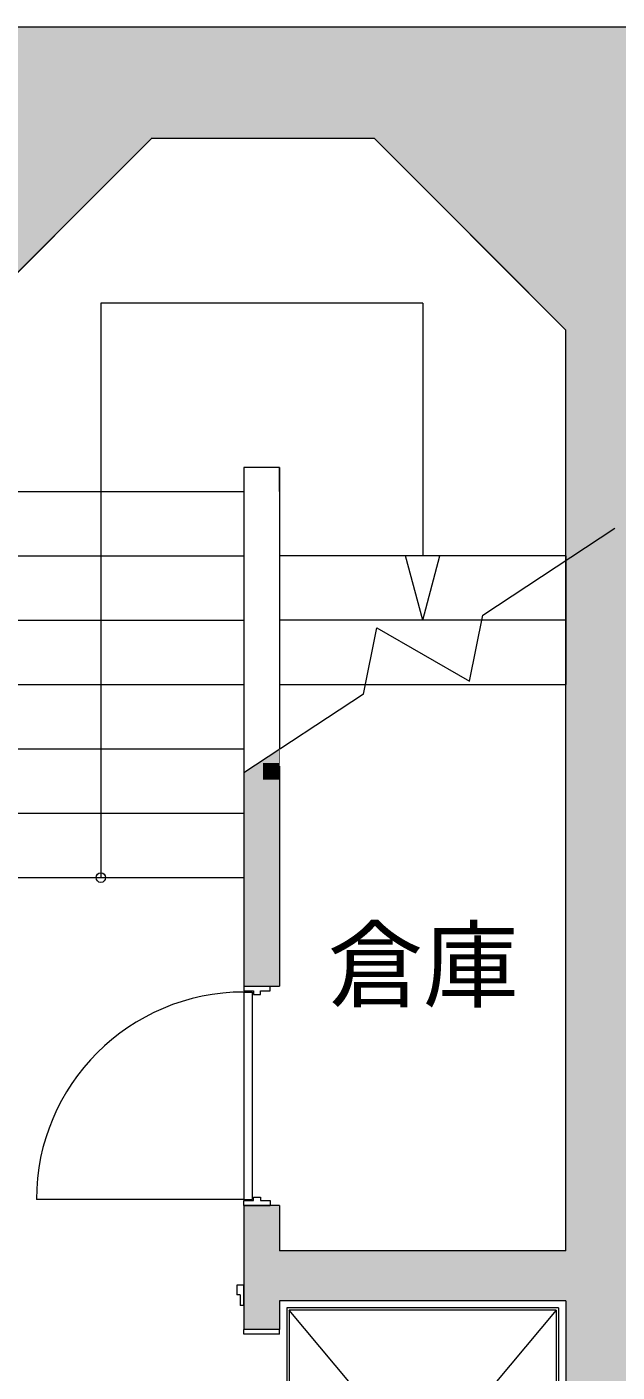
# Model space of a CAD drawing. Units: millimetres, scale not verified. Extents: x -61855 to 52913, y -114842 to -21833.
# Drawn here: x 46623 to 49098, y -84294 to -78652 of the extents above; entities that cross this region are included whole.
import ezdxf
from ezdxf.enums import TextEntityAlignment as Align

# ---------------------------------------------------------------- set-up
doc = ezdxf.new("R2010")
doc.units = ezdxf.units.MM
doc.header["$LTSCALE"] = 200
doc.layers.add('0-1_躯体', color=7, linetype='Continuous', lineweight=9)
doc.layers.add('0-2_建具', color=7, linetype='Continuous', lineweight=9)
doc.layers.add('0-4_室名', color=7, linetype='Continuous')
doc.styles.add('・', font='')
doc.styles.get('・').set_extended_font_data('・')

msp = doc.modelspace()

# ---------------------------------------------------------------- linework, layer by layer
at = {"layer": '0-1_躯体'}
for p, q in [((36613.2, -78651.5), (52233.2, -78651.5)), ((47145.4, -79120), (46333.2, -79932.2)), ((48080.3, -79120), (47145.4, -79120)), ((48572.7, -79612.4), (48080.3, -79120)), ((48572.7, -79612.4), (48883.2, -79922.9)), ((48883.2, -83785), (48883.2, -79922.9)), ((47683.2, -80500), (47533.2, -80500)), ((47533.2, -80500), (47533.2, -82675)), ((47683.2, -80500), (47683.2, -82675)), ((47533.2, -82675), (47683.2, -82675)), ((47683.2, -83595), (47533.2, -83595)), ((47533.2, -83595), (47533.2, -84115)), ((47683.2, -83595), (47683.2, -83785)), ((48883.2, -83785), (47683.2, -83785)), ((48883.2, -83995), (47683.2, -83995)), ((48883.2, -83995), (48883.2, -85410)), ((48853.2, -84025), (47713.2, -84025)), ((47713.2, -84025), (47713.2, -85380)), ((47723.2, -84035), (47723.2, -85370)), ((48843.2, -84035), (47723.2, -84035)), ((48843.2, -84035), (47723.2, -85370)), ((48843.2, -85370), (47723.2, -84035)), ((48853.2, -84025), (48853.2, -85380))]:
    msp.add_line(p, q, dxfattribs=at)
for points in [[(47683.2, -83995), (47683.2, -84115), (47533.2, -84115)], [(48843.2, -84035), (48843.2, -85370), (47723.2, -85370)]]:
    msp.add_lwpolyline(points, dxfattribs=at)
at = {"layer": '0-1_躯体', "color": 9}
for points in [[(52233.2, -78651.5), (45953.2, -78651.5), (52233.2, -78885), (45953.2, -78885)], [(46010.8, -79141.9), (46360.7, -79491.8), (46394, -78758.7), (46743.9, -79108.6)], [(48665.6, -78724.5), (48443.5, -78946.7), (49088.5, -79147.4), (48866.4, -79369.6)], [(47145.4, -79120), (46850.1, -78824.7), (46277.7, -79987.7), (45982.4, -79692.4)], [(52233.2, -79085), (52233.2, -78777.8), (46192.1, -79085), (46192.1, -78777.8)], [(48080.3, -79120), (48080.3, -78808.9), (47102, -79120), (47102, -78808.9)], [(48074, -78837.2), (47935.8, -78975.5), (49021.4, -79784.6), (48883.2, -79922.9)], [(48204.1, -79008.6), (48884.9, -79689.3), (48378.7, -78833.9), (49059.5, -79514.7)], [(47155.3, -78898), (46964.4, -79088.9), (47221.1, -78963.8), (47030.2, -79154.7)], [(49148.2, -79085), (48883.2, -79085), (49148.2, -85410), (48883.2, -85410)], [(47533.2, -81781.1), (47559.3, -81820.8), (47683.3, -81681.9), (47709.5, -81721.6)], [(47683.2, -81739), (47613.3, -81739), (47683.2, -81808.7), (47613.3, -81808.7)], [(47533.2, -81781.1), (47533.2, -82090), (47683.2, -81781.1), (47683.2, -82090)], [(47683.2, -82675), (47683.2, -82090), (47533.2, -82675), (47533.2, -82090)], [(47683.2, -83595), (47533.2, -83595), (47683.2, -84115), (47533.2, -84115)], [(48883.2, -83785), (47683.2, -83785), (48883.2, -83995), (47683.2, -83995)]]:
    msp.add_solid(points, dxfattribs=at)
at = {"layer": '0-2_建具'}
for p, q in [((48283.2, -79810), (46933.2, -79810)), ((46933.2, -79810), (46933.2, -82220)), ((48283.2, -79810), (48283.2, -80870)), ((46333.2, -80600), (47533.2, -80600)), ((47533.2, -80600), (47533.2, -82220)), ((47683.2, -80600), (47683.2, -81682)), ((48535.3, -81119.1), (49088.2, -80753.8)), ((46333.2, -80870), (47533.2, -80870)), ((48883.2, -80870), (47683.2, -80870)), ((48283.2, -81140), (48210.8, -80870)), ((48283.2, -81140), (48355.5, -80870)), ((48883.2, -80870), (48883.2, -81410)), ((46333.2, -81140), (47533.2, -81140)), ((48883.2, -81140), (47683.2, -81140)), ((46333.2, -81410), (47533.2, -81410)), ((47683.2, -81410), (48883.2, -81410)), ((48034.7, -81449.8), (47533.2, -81781.1)), ((46333.2, -81680), (47533.2, -81680)), ((46333.2, -81950), (47533.2, -81950)), ((46333.2, -82220), (47533.2, -82220)), ((47533.2, -82675), (47643.2, -82675)), ((47533.2, -82700), (47568.2, -82700)), ((47533.2, -82700), (47533.2, -83570)), ((47568.2, -82700), (47568.2, -83570)), ((47533.2, -83570), (47568.2, -83570)), ((47533.2, -83595), (47643.2, -83595)), ((47503.2, -83930), (47503.2, -83970)), ((47533.2, -83930), (47503.2, -83930)), ((47533.2, -84015), (47533.2, -83930)), ((47518.2, -83970), (47503.2, -83970)), ((47518.2, -83970), (47518.2, -84015)), ((47533.2, -84015), (47518.2, -84015)), ((47683.2, -84115), (47533.2, -84115)), ((47533.2, -84135), (47533.2, -84115)), ((47683.2, -84135), (47683.2, -84115)), ((47683.2, -84135), (47533.2, -84135))]:
    msp.add_line(p, q, dxfattribs=at)
at = {"layer": '0-2_建具', "color": 4, "lineweight": 5}
msp.add_line((47533.2, -83570), (46663.2, -83570), dxfattribs=at)
at = {"layer": '0-2_建具'}
for points in [[(47145.4, -79120), (46333.2, -79932.2), (46333.2, -80600)], [(48883.2, -80870), (48883.2, -79922.9), (48080.3, -79120), (47144.9, -79120)], [(47683.2, -80600), (47683.2, -80500), (47533.2, -80500), (47533.2, -80600)], [(48034.7, -81449.8), (48091.3, -81172.7), (48478.7, -81396.2), (48535.3, -81119.1)], [(47533.2, -82675), (47533.2, -82695), (47573.2, -82695), (47573.2, -82710), (47603.2, -82710), (47603.2, -82695), (47643.2, -82695), (47643.2, -82675)], [(47533.2, -83595), (47533.2, -83575), (47573.2, -83575), (47573.2, -83560), (47603.2, -83560), (47603.2, -83575), (47643.2, -83575), (47643.2, -83595)]]:
    msp.add_lwpolyline(points, dxfattribs=at)
msp.add_circle((46933.2, -82220), 20, dxfattribs=at)
at = {"layer": '0-2_建具', "color": 4, "lineweight": 5}
msp.add_arc((47533.2, -83570), 870, 90, 180, dxfattribs=at)

# ---------------------------------------------------------------- texts
at = {"layer": '0-4_室名', "style": '・'}
msp.add_text('倉庫', height=293.3, dxfattribs=at).set_placement((47884.8, -82820.6), align=Align.BOTTOM_LEFT)

# ---------------------------------------------------------------- next in the draw order: wipeouts: each hides what was drawn before it
msp.add_wipeout([(47683.3, -81681.9), (47683.3, -81751.4), (47713, -81751.4), (47713, -81681.9)])

doc.saveas('drawing.dxf')
